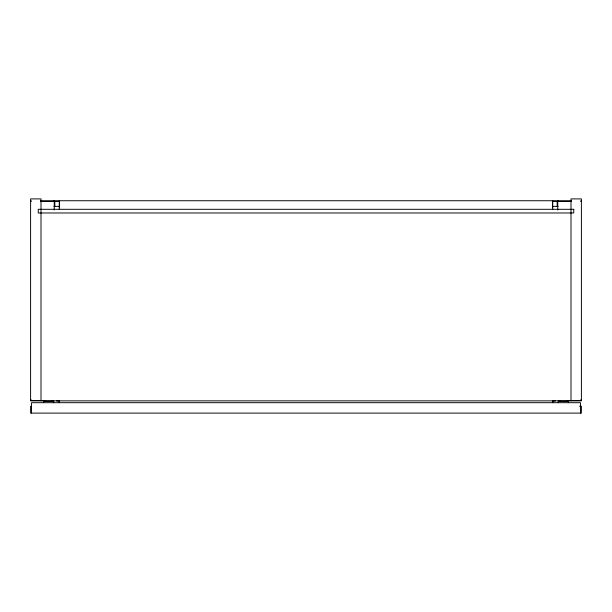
<?xml version="1.0" encoding="UTF-8"?>
<svg xmlns="http://www.w3.org/2000/svg" width="612" height="612" viewBox="0 0 612 612"><rect width="100%" height="100%" fill="white"/><g stroke="black" fill="none" stroke-linecap="round" stroke-linejoin="round"><path stroke-width="0.92" d="M31.189 200.736L30.6 201.425L31.189 201.425M40.545 200.736L571.455 200.736M40.407 201.425L59.555 201.425M552.445 201.425L571.593 201.425M580.811 201.425L581.4 201.425L580.811 200.736M53.94 206.374L58.668 206.374M553.332 206.374L558.06 206.374M31.189 399.881L30.6 399.881L31.189 400.569L45.372 400.569M580.811 399.881L581.4 399.881L580.811 400.569L566.628 400.569M51.775 400.569L53.879 400.569M558.121 400.569L560.225 400.569M56.488 400.921L59.486 400.921M552.514 400.921L555.512 400.921M46.084 401.526L51.224 401.526M560.776 401.526L565.916 401.526M579.487 406.207L581.4 406.207L581.4 413.1L30.6 413.1L30.6 406.207M580.482 413.1L580.482 402.696L31.518 402.696L31.518 413.1M570.996 400.86L570.996 198.9L581.4 198.9L581.4 400.86L30.6 400.86L30.6 198.9L41.004 198.9L41.004 400.86M568.395 402.696L568.395 401.166L558.297 401.166L558.297 402.696M557.769 210.015L557.769 201.425L558.358 200.736L557.172 201.425L557.172 206.198M552.743 200.736L552.743 209.319M552.743 400.761L552.743 402.665M552.445 200.736L552.445 207.147M59.555 200.736L59.555 207.147M59.257 200.736L59.257 209.319M59.257 400.761L59.257 402.665M54.828 206.198L54.828 201.425L53.642 200.736L54.231 201.425L54.231 210.015M53.703 402.696L53.703 401.166L43.605 401.166L43.605 402.696M573.75 209.304L38.25 209.304L38.25 212.976L573.75 212.976L573.75 209.304"/></g></svg>
